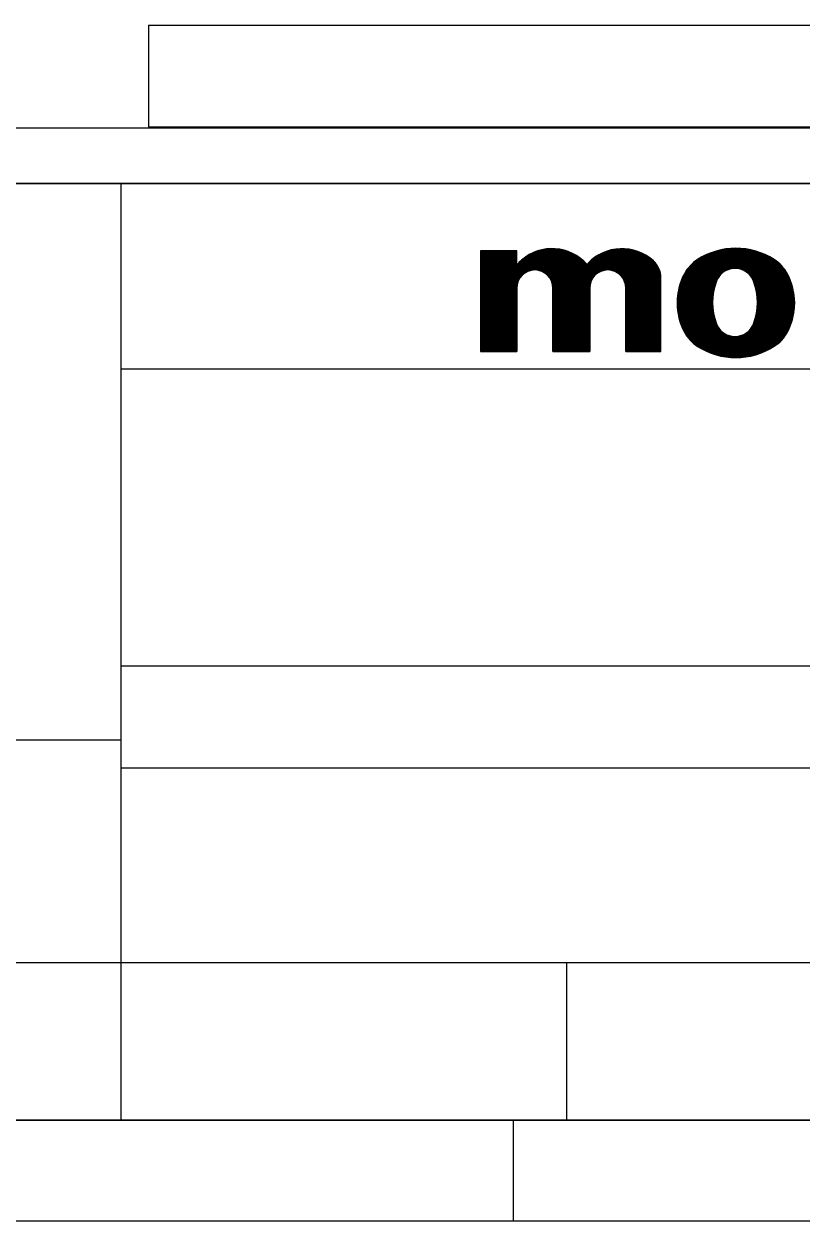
# Model space of a CAD drawing. Extents: x 0 to 420, y 0 to 297.
# Drawn here: x 343.9 to 382.5, y 0 to 59.4 of the extents above; entities that cross this region are included whole.
import ezdxf

# ---------------------------------------------------------------- set-up
doc = ezdxf.new("R2010")
doc.units = 0
doc.layers.add('541324033_sd', color=7, linetype='CONTINUOUS')

msp = doc.modelspace()

# ---------------------------------------------------------------- linework, layer by layer
at = {"layer": '541324033_sd', "color": 7}
for points in [[(0, 296.999764), (419.998957, 296.999764), (419.998957, 0), (0, 0)], [(4.999952, 291.999363), (414.998556, 291.999363), (414.998556, 4.999952), (4.999952, 4.999952)]]:
    msp.add_lwpolyline(points, close=True, dxfattribs=at)
for points in [[(350.118651, 59.304872), (350.118651, 54.262308)], [(350.118651, 59.304872), (395.83515, 59.304872), (415.060362, 59.304872)], [(270.559277, 54.218958), (414.998556, 54.218958)], [(350.118651, 54.262308), (395.83515, 54.262308), (415.060362, 54.262308)], [(270.559277, 51.459001), (414.998556, 51.459001)], [(296.319893, 51.460017), (307.359552, 51.460017), (319.319535, 51.460017), (334.039645, 51.460017), (348.759755, 51.460017), (348.759755, 48.240067), (348.759755, 45.019694), (348.759755, 41.799744), (348.759755, 38.579794), (348.759755, 34.899767), (348.759755, 31.219739), (348.759755, 27.54005)], [(348.758908, 51.460017), (348.758908, 42.259822), (348.758908, 27.54005), (348.758908, 22.47996), (348.758908, 19.720003), (348.758908, 12.820025), (348.758908, 10.060068), (348.758908, 4.999952)], [(348.758908, 51.460017), (370.839073, 51.460017), (390.159111, 51.460017), (398.438644, 51.460017), (406.719023, 51.460017), (414.998556, 51.460017)], [(366.583737, 44.864331), (369.932295, 48.212551)], [(366.583737, 44.92419), (369.866255, 48.205947)], [(366.583737, 44.98405), (369.797676, 48.197396)], [(366.583737, 45.043909), (369.725709, 48.185796)], [(366.583737, 45.103768), (369.652049, 48.171234)], [(366.583737, 45.163627), (369.574156, 48.153708)], [(366.583737, 45.223486), (369.49203, 48.131864)], [(366.583737, 46.360811), (368.343106, 48.119333)], [(366.583737, 46.42067), (368.282993, 48.119333)], [(366.583737, 46.480529), (368.222879, 48.119333)], [(366.583737, 46.540388), (368.162766, 48.119333)], [(366.583737, 46.600247), (368.1035, 48.119333)], [(366.583737, 46.660107), (368.043387, 48.119333)], [(366.583737, 46.720051), (367.983273, 48.119333)], [(366.583737, 46.77991), (367.924007, 48.119333)], [(366.583737, 46.839769), (367.863894, 48.119333)], [(366.583737, 46.899628), (367.80378, 48.119333)], [(366.583737, 46.959487), (367.744514, 48.119333)], [(366.583737, 47.019346), (367.684401, 48.119333)], [(366.583737, 47.079206), (367.624288, 48.119333)], [(366.583737, 47.139065), (367.564174, 48.119333)], [(366.583737, 47.198924), (367.504908, 48.119333)], [(366.583737, 47.258783), (367.444795, 48.119333)], [(366.583737, 47.318642), (367.384682, 48.119333)], [(366.583737, 47.378502), (367.325415, 48.119333)], [(366.583737, 47.438361), (367.265302, 48.119333)], [(366.583737, 47.49822), (367.205189, 48.119333)], [(366.583737, 47.558079), (367.145922, 48.119333)], [(366.583737, 47.617938), (367.085809, 48.119333)], [(366.583737, 47.677797), (367.025696, 48.119333)], [(366.583737, 47.737657), (366.965583, 48.119333)], [(366.583737, 47.797516), (366.906316, 48.119333)], [(366.583737, 47.857375), (366.846203, 48.119333)], [(366.583737, 47.917234), (366.78609, 48.119333)], [(366.583737, 47.977093), (366.726823, 48.119333)], [(366.583737, 48.036953), (366.66671, 48.119333)], [(366.583737, 48.096812), (366.606597, 48.119333)], [(368.386286, 48.119333), (366.583737, 48.119333)], [(366.583737, 48.119333), (366.583737, 43.114699)], [(366.583737, 45.283345), (369.40567, 48.105109)], [(366.583737, 46.300952), (368.386286, 48.103077)], [(368.386286, 47.424137), (368.386286, 48.119333)], [(368.810465, 47.030522), (369.996642, 48.217207)], [(368.932384, 47.093091), (370.059295, 48.219832)], [(369.025517, 47.125772), (370.120255, 48.220848)], [(369.104257, 47.14533), (370.179521, 48.220171)], [(369.175377, 47.156252), (370.237094, 48.218223)], [(369.239724, 47.161163), (370.293821, 48.214921)], [(369.300683, 47.161501), (370.348854, 48.209926)], [(369.35741, 47.158199), (370.403041, 48.203999)], [(369.41075, 47.151934), (370.455534, 48.197057)], [(369.460703, 47.142705), (370.50718, 48.189098)], [(369.508963, 47.131106), (370.55798, 48.17987)], [(369.555529, 47.117221), (370.607933, 48.169964)], [(369.599556, 47.101304), (370.65704, 48.158703)], [(369.641889, 47.083778), (370.704453, 48.146765)], [(369.682529, 47.064643), (370.751866, 48.133896)], [(369.720629, 47.043476), (370.798433, 48.120349)], [(369.757882, 47.020955), (370.843306, 48.106125)], [(369.794289, 46.996825), (370.888179, 48.090885)], [(370.170208, 44.85832), (373.531466, 48.220171)], [(370.170208, 44.918179), (373.46966, 48.217546)], [(370.170208, 44.978038), (373.404466, 48.213228)], [(370.170208, 45.037897), (373.338427, 48.206624)], [(370.170208, 45.097757), (373.269847, 48.198073)], [(370.170208, 45.157616), (373.199574, 48.186812)], [(370.170208, 45.217475), (373.125067, 48.172588)], [(370.170208, 45.277334), (373.048021, 48.155062)], [(370.170208, 45.337193), (372.966741, 48.133557)], [(370.170208, 45.397137), (372.880381, 48.107395)], [(372.367302, 46.995471), (373.592426, 48.220848)], [(372.510389, 47.078867), (373.651693, 48.220171)], [(372.609448, 47.117898), (373.709266, 48.217885)], [(372.691575, 47.140335), (373.765146, 48.214583)], [(372.764388, 47.153627), (373.820179, 48.209587)], [(372.831275, 47.160231), (373.874365, 48.203661)], [(372.892234, 47.16184), (373.926859, 48.19638)], [(372.949808, 47.159554), (373.979352, 48.188421)], [(373.003994, 47.153966), (374.029305, 48.179192)], [(373.055641, 47.145669), (374.079258, 48.168948)], [(373.104747, 47.134747), (374.127518, 48.158026)], [(373.151314, 47.121539), (374.175778, 48.145749)], [(373.196187, 47.106299), (374.222344, 48.13288)], [(373.239367, 47.08945), (374.268911, 48.119333)], [(373.280007, 47.07057), (374.314631, 48.10477)], [(373.318953, 47.05008), (374.358657, 48.08953)], [(376.322919, 45.50424), (379.052566, 48.233125)], [(376.323766, 45.564099), (378.988219, 48.229145)], [(376.324613, 45.445397), (379.115219, 48.236088)], [(376.324613, 45.625313), (378.923026, 48.22415)], [(376.326306, 45.387485), (379.176179, 48.237697)], [(376.327153, 45.687797), (378.856986, 48.217207)], [(376.329693, 45.330928), (379.237139, 48.238035)], [(376.331386, 45.751974), (378.788406, 48.209249)], [(376.333079, 45.275048), (379.296405, 48.237697)], [(376.337312, 45.817083), (378.71898, 48.199682)], [(376.339006, 45.220184), (379.354825, 48.236427)], [(376.344086, 45.166252), (379.412398, 48.233717)], [(376.344086, 45.884223), (378.64786, 48.188082)], [(376.351706, 45.113335), (379.469125, 48.230415)], [(376.353399, 45.953057), (378.575047, 48.174874)], [(376.359326, 45.060757), (379.524158, 48.226436)], [(376.363559, 46.0235), (378.499694, 48.159634)], [(376.366946, 45.009449), (379.579191, 48.221525)], [(376.376259, 44.958565), (379.633378, 48.215853)], [(376.376259, 46.096228), (378.422647, 48.142108)], [(376.386419, 44.908612), (379.686717, 48.209249)], [(376.391499, 46.171327), (378.342214, 48.121958)], [(376.396579, 44.859336), (379.740057, 48.202306)], [(376.409279, 46.248712), (378.259241, 48.098844)], [(378.70882, 47.111887), (379.791704, 48.194432)], [(378.824813, 47.168105), (379.842504, 48.185796)], [(378.917099, 47.200194), (379.893304, 48.176568)], [(378.997533, 47.220091), (379.943257, 48.166577)], [(379.068652, 47.232283), (379.99321, 48.155994)], [(379.134692, 47.238633), (380.04147, 48.145156)], [(379.196499, 47.240241), (380.08973, 48.133218)], [(379.254919, 47.238633), (380.137143, 48.120942)], [(379.309952, 47.233637), (380.184556, 48.108411)], [(379.361598, 47.226017), (380.231123, 48.094864)], [(366.583737, 45.343205), (369.313383, 48.072343)], [(366.583737, 46.241092), (368.386286, 48.043218)], [(366.583737, 45.403064), (369.21263, 48.031365)], [(366.583737, 46.181233), (368.386286, 47.983359)], [(366.583737, 45.462923), (369.100024, 47.979464)], [(366.583737, 46.121374), (368.386286, 47.9235)], [(366.583737, 45.522782), (368.970484, 47.908937)], [(366.583737, 46.061515), (368.386286, 47.86364)], [(366.583737, 46.001656), (368.386286, 47.803781)], [(366.583737, 45.582641), (368.803691, 47.802172)], [(366.583737, 45.941796), (368.386286, 47.743922)], [(366.583737, 45.881937), (368.386286, 47.684063)], [(366.583737, 45.822078), (368.386286, 47.624204)], [(366.583737, 45.762219), (368.386286, 47.564344)], [(366.583737, 45.70236), (368.386286, 47.504485)], [(369.828155, 46.971002), (370.932206, 48.074968)], [(369.861175, 46.944247), (370.975386, 48.058119)], [(369.892502, 46.915461), (371.017719, 48.040593)], [(369.922982, 46.885743), (371.060052, 48.022729)], [(369.950922, 46.854247), (371.100692, 48.003933)], [(369.978015, 46.821566), (371.141332, 47.984375)], [(370.003415, 46.787445), (371.181125, 47.964563)], [(370.027968, 46.7518), (371.220072, 47.943735)], [(370.050828, 46.714378), (371.258172, 47.922568)], [(370.071995, 46.675685), (371.296272, 47.900386)], [(370.091468, 46.635384), (371.333525, 47.877864)], [(370.109248, 46.593305), (371.369932, 47.85475)], [(370.124488, 46.549024), (371.406338, 47.830959)], [(370.138881, 46.50305), (371.441898, 47.80649)], [(370.149888, 46.455129), (371.477458, 47.781683)], [(370.159201, 46.404499), (371.511325, 47.756199)], [(370.165975, 46.351243), (371.545191, 47.730037)], [(370.169361, 46.294686), (371.578211, 47.703621)], [(370.170208, 45.456996), (372.788095, 48.074968)], [(370.170208, 45.516856), (372.688188, 48.035005)], [(370.170208, 45.576715), (372.577275, 47.983697)], [(370.170208, 45.636574), (372.448582, 47.915287)], [(370.170208, 45.696433), (372.286023, 47.812756)], [(370.170208, 46.235166), (371.611231, 47.676443)], [(370.170208, 46.175307), (371.643404, 47.648672)], [(370.170208, 46.115447), (371.674731, 47.620224)], [(370.170208, 46.055588), (371.706057, 47.591438)], [(370.170208, 45.995729), (371.736537, 47.562058)], [(370.170208, 45.93587), (371.766171, 47.532256)], [(370.170208, 45.876011), (371.795804, 47.501522)], [(373.357053, 47.027898), (374.402684, 48.073698)], [(373.39346, 47.004106), (374.445864, 48.056849)], [(373.428173, 46.978961), (374.488197, 48.039323)], [(373.461193, 46.952545), (374.529684, 48.021459)], [(373.493366, 46.924435), (374.57117, 48.002578)], [(373.523, 46.894971), (374.61181, 47.98302)], [(373.552633, 46.863899), (374.651603, 47.962869)], [(373.579726, 46.831472), (374.69055, 47.942041)], [(373.605973, 46.79769), (374.72865, 47.920875)], [(373.630526, 46.762638), (374.76675, 47.898692)], [(373.654233, 46.725977), (374.804003, 47.876256)], [(373.675399, 46.687623), (374.84041, 47.852718)], [(373.694872, 46.647576), (374.876816, 47.828927)], [(373.713499, 46.60592), (374.912376, 47.804797)], [(373.729586, 46.562571), (374.947089, 47.779651)], [(373.744826, 46.517274), (374.981803, 47.754167)], [(373.756679, 46.469607), (375.014822, 47.728089)], [(373.766839, 46.419739), (375.048689, 47.701589)], [(373.774459, 46.367415), (375.080862, 47.674157)], [(373.778692, 46.311874), (375.113036, 47.646386)], [(373.779539, 46.25303), (375.145209, 47.618277)], [(373.779539, 46.193171), (375.175689, 47.589152)], [(373.779539, 46.133312), (375.205322, 47.559095)], [(373.779539, 46.073453), (375.234109, 47.527684)], [(373.779539, 46.013594), (375.261202, 47.495257)], [(376.430446, 46.3294), (378.173728, 48.072682)], [(376.454152, 46.413389), (378.083981, 48.042964)], [(376.482092, 46.501103), (377.989155, 48.008505)], [(376.515112, 46.593644), (377.890095, 47.968881)], [(376.553212, 46.692195), (377.783416, 47.922568)], [(376.598932, 46.79769), (377.669116, 47.867958)], [(376.654812, 46.913175), (377.542963, 47.801834)], [(376.725932, 47.044492), (377.399876, 47.718183)], [(376.849545, 47.227711), (377.214457, 47.592792)], [(379.411551, 47.216111), (380.276843, 48.080979)], [(379.459811, 47.203835), (380.322563, 48.066755)], [(379.505531, 47.189949), (380.367436, 48.051515)], [(379.549558, 47.174117), (380.411462, 48.036275)], [(379.591891, 47.156591), (380.455489, 48.020443)], [(379.632531, 47.137371), (380.499515, 48.003933)], [(379.671477, 47.116882), (380.542695, 47.986999)], [(379.709577, 47.0947), (380.585029, 47.969812)], [(379.745984, 47.071247), (380.626515, 47.951947)], [(379.780697, 47.04644), (380.668002, 47.933744)], [(379.814564, 47.020278), (380.709488, 47.914948)], [(379.846737, 46.992846), (380.750128, 47.895729)], [(379.878064, 46.963721), (380.790768, 47.876256)], [(379.907697, 46.934003), (380.830561, 47.856359)], [(379.936483, 46.902591), (380.870354, 47.83587)], [(379.963577, 46.869825), (380.909301, 47.815042)], [(379.989823, 46.83579), (380.947401, 47.793875)], [(380.014377, 46.800399), (380.985501, 47.77237)], [(380.037237, 46.763654), (381.023601, 47.750187)], [(380.05925, 46.725639), (381.060854, 47.727751)], [(380.07957, 46.686269), (381.098107, 47.704891)], [(380.098196, 46.644951), (381.13536, 47.681777)], [(380.11513, 46.602279), (381.17092, 47.657986)], [(380.131216, 46.558592), (381.20648, 47.633517)], [(380.146456, 46.514311), (381.241194, 47.60871)], [(380.161696, 46.469353), (381.27506, 47.582886)], [(380.17609, 46.423718), (381.308927, 47.556386)], [(380.189636, 46.377405), (381.3411, 47.529293)], [(380.202336, 46.330754), (381.373273, 47.501183)], [(366.583737, 45.642501), (368.386286, 47.444626)], [(370.170208, 45.816151), (371.82459, 47.470788)], [(370.170208, 45.756292), (371.85253, 47.439038)], [(373.779539, 45.953734), (375.287448, 47.461813)], [(373.779539, 45.893875), (375.312848, 47.4271)], [(373.779539, 45.834016), (375.337402, 47.391371)], [(373.779539, 45.774157), (375.359415, 47.354372)], [(373.779539, 45.714298), (375.381428, 47.316018)], [(373.779539, 45.654439), (375.401748, 47.276648)], [(373.779539, 45.594579), (375.421221, 47.235923)], [(373.779539, 45.53472), (375.438155, 47.19359)], [(373.779539, 45.474776), (375.455088, 47.149987)], [(373.779539, 45.414917), (375.469481, 47.104944)], [(373.779539, 45.355058), (375.483028, 47.058378)], [(373.779539, 45.295199), (375.494035, 47.009694)], [(373.779539, 45.23534), (375.503348, 46.959487)], [(373.779539, 45.17548), (375.510968, 46.906909)], [(380.215036, 46.283087), (381.4046, 47.472735)], [(380.226889, 46.235166), (381.435926, 47.44361)], [(380.237896, 46.186229), (381.46556, 47.413892)], [(380.248056, 46.136953), (381.495193, 47.383412)], [(380.258216, 46.086661), (381.52398, 47.35234)], [(380.266683, 46.035438), (381.551919, 47.32059)], [(380.275149, 45.983791), (381.579013, 47.288162)], [(380.281923, 45.930875), (381.606106, 47.255143)], [(380.288696, 45.877619), (381.632353, 47.221022)], [(380.293776, 45.823094), (381.657753, 47.186647)], [(380.298009, 45.767807), (381.682306, 47.151595)], [(380.302243, 45.711588), (381.706012, 47.115528)], [(380.303089, 45.413308), (381.815232, 46.925705)], [(380.304783, 45.6541), (381.729719, 47.079206)], [(380.304783, 45.475115), (381.794912, 46.965075)], [(380.305629, 45.595849), (381.751732, 47.041783)], [(380.306476, 45.53599), (381.773746, 47.003768)], [(366.583737, 44.804472), (368.514132, 46.734528)], [(366.583737, 44.744528), (368.451479, 46.612185)], [(366.583737, 44.684669), (368.419306, 46.51956)], [(366.583737, 44.62481), (368.399832, 46.440567)], [(366.583737, 44.564951), (368.388826, 46.369785)], [(366.583737, 44.505091), (368.383746, 46.304931)], [(370.170208, 44.798461), (372.159023, 46.787784)], [(370.170208, 44.738601), (372.07605, 46.644274)], [(370.170208, 44.678742), (372.037103, 46.545722)], [(370.170208, 44.618883), (372.014243, 46.463342)], [(370.170208, 44.559024), (372.001543, 46.390275)], [(370.170208, 44.499165), (371.99477, 46.323812)], [(373.779539, 45.115621), (375.516048, 46.8523)], [(373.779539, 45.055762), (375.518588, 46.794726)], [(373.779539, 44.995903), (375.518588, 46.735206)], [(373.779539, 44.936044), (375.518588, 46.675347)], [(373.779539, 44.876184), (375.518588, 46.615487)], [(373.779539, 44.816325), (375.518588, 46.555628)], [(373.779539, 44.756466), (375.518588, 46.495769)], [(373.779539, 44.696607), (375.518588, 46.43591)], [(373.779539, 44.636748), (375.518588, 46.376051)], [(373.779539, 44.576889), (375.518588, 46.316192)], [(375.518588, 43.114699), (375.518588, 46.773221)], [(376.408432, 44.810737), (378.340521, 46.743503)], [(376.420286, 44.762731), (378.284641, 46.627087)], [(376.432986, 44.715826), (378.249081, 46.532176)], [(376.445686, 44.669175), (378.219448, 46.442853)], [(376.460079, 44.622862), (378.194895, 46.357847)], [(379.97035, 44.242541), (382.048912, 46.320848)], [(380.072796, 44.40527), (382.036212, 46.367753)], [(380.118516, 44.510425), (382.022665, 46.414066)], [(380.151536, 44.60305), (382.008272, 46.459701)], [(380.179476, 44.691019), (381.993032, 46.504744)], [(380.203183, 44.774669), (381.977792, 46.549363)], [(380.223503, 44.855018), (381.961705, 46.593305)], [(380.241283, 44.932403), (381.945618, 46.636654)], [(380.255676, 45.007163), (381.928685, 46.679326)], [(380.268376, 45.079638), (381.910905, 46.721659)], [(380.279383, 45.149742), (381.892279, 46.763654)], [(380.287003, 45.218152), (381.874499, 46.804971)], [(380.294623, 45.284615), (381.855025, 46.845696)], [(380.298856, 45.349809), (381.835552, 46.885997)], [(366.583737, 44.445232), (368.382899, 46.244056)], [(366.583737, 44.385373), (368.382899, 46.184197)], [(366.583737, 44.325514), (368.382899, 46.124337)], [(366.583737, 44.265655), (368.382899, 46.064478)], [(366.583737, 44.205795), (368.382899, 46.004619)], [(366.583737, 44.145936), (368.382899, 45.94476)], [(366.583737, 44.086077), (368.382899, 45.884901)], [(366.583737, 44.026218), (368.382899, 45.825041)], [(366.583737, 43.966359), (368.382899, 45.765182)], [(368.382899, 46.268524), (368.382899, 43.114699)], [(370.170208, 43.114699), (370.170208, 46.268524)], [(370.170208, 44.439306), (371.993077, 46.262259)], [(370.170208, 44.379446), (371.993077, 46.2024)], [(370.170208, 44.319587), (371.993077, 46.142541)], [(370.170208, 44.259728), (371.993077, 46.082681)], [(370.170208, 44.199869), (371.993077, 46.022822)], [(370.170208, 44.14001), (371.993077, 45.962963)], [(370.170208, 44.08015), (371.993077, 45.902765)], [(370.170208, 44.020291), (371.993077, 45.842906)], [(370.170208, 43.960432), (371.993077, 45.783047)], [(370.170208, 43.900573), (371.993077, 45.723188)], [(371.993077, 46.268524), (371.993077, 43.114699)], [(373.779539, 43.114699), (373.779539, 46.268524)], [(373.779539, 44.517029), (375.518588, 46.256332)], [(373.779539, 44.45717), (375.518588, 46.196473)], [(373.779539, 44.397311), (375.518588, 46.136614)], [(373.779539, 44.337452), (375.518588, 46.076755)], [(373.779539, 44.277593), (375.518588, 46.016896)], [(373.779539, 44.217733), (375.518588, 45.957036)], [(373.779539, 44.157874), (375.518588, 45.897177)], [(373.779539, 44.098015), (375.518588, 45.837318)], [(373.779539, 44.038156), (375.518588, 45.777459)], [(373.779539, 43.978297), (375.518588, 45.7176)], [(376.473625, 44.577566), (378.172881, 46.276144)], [(376.488865, 44.532608), (378.154255, 46.198082)], [(376.504952, 44.488243), (378.138168, 46.12239)], [(376.521039, 44.44464), (378.125468, 46.049323)], [(376.537125, 44.401629), (378.114461, 45.978203)], [(376.554905, 44.358957), (378.105148, 45.909031)], [(376.572685, 44.316624), (378.097528, 45.84189)], [(376.590465, 44.274968), (378.092448, 45.776443)], [(376.609938, 44.233905), (378.088215, 45.712604)], [(378.65294, 42.865356), (382.060765, 46.27352)], [(378.704587, 42.857144), (382.072618, 46.22526)], [(378.75708, 42.849185), (382.083625, 46.176323)], [(378.809573, 42.842581), (382.093785, 46.126708)], [(378.862913, 42.836231), (382.103945, 46.076416)], [(378.917946, 42.830982), (382.112411, 46.025447)], [(378.972979, 42.826325), (382.120878, 45.973885)], [(379.028859, 42.822346), (382.127651, 45.921307)], [(379.086432, 42.819382), (382.134425, 45.867713)], [(379.144005, 42.817435), (382.140351, 45.813442)], [(379.203272, 42.816419), (382.144585, 45.75824)], [(366.583737, 43.9065), (368.382899, 45.705323)], [(366.583737, 43.84664), (368.382899, 45.645464)], [(366.583737, 43.786781), (368.382899, 45.585605)], [(366.583737, 43.726922), (368.382899, 45.525746)], [(366.583737, 43.667063), (368.382899, 45.465886)], [(366.583737, 43.607204), (368.382899, 45.406027)], [(366.583737, 43.547344), (368.382899, 45.346168)], [(366.583737, 43.487485), (368.382899, 45.286309)], [(366.583737, 43.427626), (368.382899, 45.22645)], [(366.583737, 43.367767), (368.382899, 45.16659)], [(370.170208, 43.840714), (371.993077, 45.663667)], [(370.170208, 43.780855), (371.993077, 45.603808)], [(370.170208, 43.720995), (371.993077, 45.543949)], [(370.170208, 43.661136), (371.993077, 45.48409)], [(370.170208, 43.601277), (371.993077, 45.423892)], [(370.170208, 43.541418), (371.993077, 45.364033)], [(370.170208, 43.481559), (371.993077, 45.304173)], [(370.170208, 43.421615), (371.993077, 45.244314)], [(370.170208, 43.361756), (371.993077, 45.184455)], [(370.170208, 43.301896), (371.993077, 45.124596)], [(373.779539, 43.918438), (375.518588, 45.657741)], [(373.779539, 43.858578), (375.518588, 45.597881)], [(373.779539, 43.798719), (375.518588, 45.538022)], [(373.779539, 43.73886), (375.518588, 45.478163)], [(373.779539, 43.679001), (375.518588, 45.418304)], [(373.779539, 43.619142), (375.518588, 45.35836)], [(373.779539, 43.559198), (375.518588, 45.298501)], [(373.779539, 43.499339), (375.518588, 45.238642)], [(373.779539, 43.439479), (375.518588, 45.178782)], [(373.779539, 43.37962), (375.518588, 45.118923)], [(376.628565, 44.193604), (378.085675, 45.649782)], [(376.648885, 44.153218), (378.083981, 45.588568)], [(376.669205, 44.113509), (378.083981, 45.528709)], [(376.689525, 44.074478), (378.084828, 45.469866)], [(376.710692, 44.036124), (378.087368, 45.411954)], [(376.732705, 43.998447), (378.089908, 45.355397)], [(376.755565, 43.961363), (378.094141, 45.299855)], [(376.779271, 43.925042), (378.099221, 45.244992)], [(376.803825, 43.889312), (378.105148, 45.191398)], [(376.828378, 43.854599), (378.112768, 45.138481)], [(379.262539, 42.816419), (382.147971, 45.702021)], [(379.323498, 42.817096), (382.151358, 45.645125)], [(379.385305, 42.819382), (382.153051, 45.586959)], [(379.447958, 42.822346), (382.153051, 45.527693)], [(379.513151, 42.827002), (382.153051, 45.467241)], [(379.578344, 42.83259), (382.151358, 45.40535)], [(379.645231, 42.839872), (382.147971, 45.342527)], [(379.713811, 42.848508), (382.143738, 45.278011)], [(379.784084, 42.859091), (382.136965, 45.211887)], [(379.85605, 42.871029), (382.129345, 45.144408)], [(366.583737, 43.307908), (368.382899, 45.106731)], [(366.583737, 43.248049), (368.382899, 45.046872)], [(366.583737, 43.188189), (368.382899, 44.987013)], [(366.583737, 43.12833), (368.382899, 44.927154)], [(366.630303, 43.114699), (368.382899, 44.867294)], [(366.690417, 43.114699), (368.382899, 44.807435)], [(366.749683, 43.114699), (368.382899, 44.747576)], [(366.809796, 43.114699), (368.382899, 44.687717)], [(366.869909, 43.114699), (368.382899, 44.627858)], [(366.929176, 43.114699), (368.382899, 44.567999)], [(370.170208, 43.242037), (371.993077, 45.064737)], [(370.170208, 43.182178), (371.993077, 45.004877)], [(370.170208, 43.122319), (371.993077, 44.945018)], [(370.221854, 43.114699), (371.993077, 44.885159)], [(370.281968, 43.114699), (371.993077, 44.8253)], [(370.342081, 43.114699), (371.993077, 44.765441)], [(370.402194, 43.114699), (371.993077, 44.705582)], [(370.461461, 43.114699), (371.993077, 44.645722)], [(370.521574, 43.114699), (371.993077, 44.585779)], [(370.581687, 43.114699), (371.993077, 44.525919)], [(373.779539, 43.319761), (375.518588, 45.059064)], [(373.779539, 43.259902), (375.518588, 44.999205)], [(373.779539, 43.200043), (375.518588, 44.939346)], [(373.779539, 43.140183), (375.518588, 44.879486)], [(373.814252, 43.114699), (375.518588, 44.819627)], [(373.873519, 43.114699), (375.518588, 44.759768)], [(373.933632, 43.114699), (375.518588, 44.699909)], [(373.993745, 43.114699), (375.518588, 44.64005)], [(374.053012, 43.114699), (375.518588, 44.580191)], [(376.854625, 43.820224), (378.120388, 45.086242)], [(376.880871, 43.786781), (378.128855, 45.034934)], [(376.907964, 43.753677), (378.138168, 44.984388)], [(376.935058, 43.721588), (378.148328, 44.934774)], [(376.963844, 43.690177), (378.159335, 44.885498)], [(376.992631, 43.659104), (378.170341, 44.837153)], [(377.022264, 43.629048), (378.182195, 44.789571)], [(377.052744, 43.599584), (378.195741, 44.742581)], [(377.083224, 43.570458), (378.209288, 44.69593)], [(377.115397, 43.542349), (378.222834, 44.650294)], [(377.14757, 43.514579), (378.238074, 44.604998)], [(377.18059, 43.487824), (378.253314, 44.560717)], [(379.92971, 42.885253), (382.120031, 45.074981)], [(380.00591, 42.901424), (382.108178, 45.003523)], [(380.08465, 42.919966), (382.094631, 44.930117)], [(380.165083, 42.941133), (382.078545, 44.854002)], [(380.248903, 42.965263), (382.059918, 44.775347)], [(380.336956, 42.992695), (382.037905, 44.693644)], [(380.428396, 43.024106), (382.012505, 44.6083)], [(366.989289, 43.114699), (368.382899, 44.508139)], [(367.049402, 43.114699), (368.382899, 44.448196)], [(367.109516, 43.114699), (368.382899, 44.388336)], [(367.168782, 43.114699), (368.382899, 44.328477)], [(367.228895, 43.114699), (368.382899, 44.268618)], [(367.289008, 43.114699), (368.382899, 44.208759)], [(367.349122, 43.114699), (368.382899, 44.1489)], [(367.408388, 43.114699), (368.382899, 44.08904)], [(367.468501, 43.114699), (368.382899, 44.029181)], [(367.528615, 43.114699), (368.382899, 43.969322)], [(370.640953, 43.114699), (371.993077, 44.46606)], [(370.701067, 43.114699), (371.993077, 44.406201)], [(370.76118, 43.114699), (371.993077, 44.346342)], [(370.821293, 43.114699), (371.993077, 44.286483)], [(370.880559, 43.114699), (371.993077, 44.226623)], [(370.940673, 43.114699), (371.993077, 44.166764)], [(371.000786, 43.114699), (371.993077, 44.106905)], [(371.060052, 43.114699), (371.993077, 44.047046)], [(371.120166, 43.114699), (371.993077, 43.987187)], [(374.113125, 43.114699), (375.518588, 44.520331)], [(374.173238, 43.114699), (375.518588, 44.460472)], [(374.233351, 43.114699), (375.518588, 44.400613)], [(374.292618, 43.114699), (375.518588, 44.340754)], [(374.352731, 43.114699), (375.518588, 44.280895)], [(374.412844, 43.114699), (375.518588, 44.221035)], [(374.47211, 43.114699), (375.518588, 44.161176)], [(374.532224, 43.114699), (375.518588, 44.101317)], [(374.592337, 43.114699), (375.518588, 44.041458)], [(374.65245, 43.114699), (375.518588, 43.981599)], [(377.21361, 43.461662), (378.268554, 44.516691)], [(377.248324, 43.436177), (378.285488, 44.473341)], [(377.283037, 43.41137), (378.304114, 44.431686)], [(377.319443, 43.38724), (378.323588, 44.391723)], [(377.355003, 43.363788), (378.344754, 44.352946)], [(377.392257, 43.340589), (378.367614, 44.315947)], [(377.42951, 43.317814), (378.391321, 44.280217)], [(377.466763, 43.295631), (378.416721, 44.245504)], [(377.504863, 43.273787), (378.443814, 44.212399)], [(377.542963, 43.252282), (378.471754, 44.18065)], [(377.581909, 43.231115), (378.501387, 44.150254)], [(377.621703, 43.210626), (378.531867, 44.12079)], [(377.660649, 43.190137), (378.56404, 44.09302)], [(377.701289, 43.170663), (378.59706, 44.066265)], [(377.741929, 43.151105), (378.631773, 44.041119)], [(377.782569, 43.13231), (378.667333, 44.016989)], [(377.824055, 43.113768), (378.704587, 43.994468)], [(377.865542, 43.095564), (378.743533, 43.973301)], [(377.907875, 43.078038), (378.783326, 43.953828)], [(377.950208, 43.060851), (378.82566, 43.935625)], [(378.552187, 42.883898), (379.635918, 43.968052)], [(378.60214, 42.874331), (379.798477, 44.070837)], [(380.524069, 43.060512), (381.982872, 44.518723)], [(380.626515, 43.102507), (381.948158, 44.424066)], [(380.734888, 43.151783), (381.906672, 44.323228)], [(380.854268, 43.210287), (381.857565, 44.214431)], [(380.985501, 43.282423), (381.797452, 44.094036)], [(381.138747, 43.375387), (381.713632, 43.950526)], [(367.588728, 43.114699), (368.382899, 43.909463)], [(367.647994, 43.114699), (368.382899, 43.849604)], [(367.708107, 43.114699), (368.382899, 43.789745)], [(367.768221, 43.114699), (368.382899, 43.729885)], [(367.827487, 43.114699), (368.382899, 43.670026)], [(367.8876, 43.114699), (368.382899, 43.610167)], [(367.947713, 43.114699), (368.382899, 43.550308)], [(368.00698, 43.114699), (368.382899, 43.490449)], [(368.067093, 43.114699), (368.382899, 43.430589)], [(368.127206, 43.114699), (368.382899, 43.37073)], [(371.180279, 43.114699), (371.993077, 43.927328)], [(371.239545, 43.114699), (371.993077, 43.867468)], [(371.299658, 43.114699), (371.993077, 43.807609)], [(371.359772, 43.114699), (371.993077, 43.74775)], [(371.419885, 43.114699), (371.993077, 43.687891)], [(371.479151, 43.114699), (371.993077, 43.628032)], [(371.539264, 43.114699), (371.993077, 43.568172)], [(371.599378, 43.114699), (371.993077, 43.508313)], [(371.658644, 43.114699), (371.993077, 43.448454)], [(371.718757, 43.114699), (371.993077, 43.388595)], [(374.711717, 43.114699), (375.518588, 43.92174)], [(374.77183, 43.114699), (375.518588, 43.86188)], [(374.831943, 43.114699), (375.518588, 43.802021)], [(374.891209, 43.114699), (375.518588, 43.742162)], [(374.951323, 43.114699), (375.518588, 43.682303)], [(375.011436, 43.114699), (375.518588, 43.622444)], [(375.070702, 43.114699), (375.518588, 43.562584)], [(375.130816, 43.114699), (375.518588, 43.502725)], [(375.190929, 43.114699), (375.518588, 43.442781)], [(375.251042, 43.114699), (375.518588, 43.382922)], [(377.993388, 43.044002), (378.868839, 43.91903)], [(378.037415, 43.027746), (378.914559, 43.904552)], [(378.081441, 43.012252), (378.961126, 43.891598)], [(378.126315, 42.997013), (379.010232, 43.881015)], [(378.171188, 42.982111), (379.061879, 43.872802)], [(378.216908, 42.967887), (379.115219, 43.866791)], [(378.262628, 42.954341), (379.172792, 43.863828)], [(378.310041, 42.941133), (379.232905, 43.864166)], [(378.356607, 42.928517), (379.297252, 43.868823)], [(378.404867, 42.916664), (379.367525, 43.878729)], [(378.453127, 42.905065), (379.443725, 43.895578)], [(378.502234, 42.894143), (379.530931, 43.922671)], [(381.4046, 43.582058), (381.507046, 43.68425)], [(366.583737, 43.114699), (368.382899, 43.114699)], [(368.18732, 43.114699), (368.382899, 43.310871)], [(368.246586, 43.114699), (368.382899, 43.251012)], [(368.306699, 43.114699), (368.382899, 43.191153)], [(370.170208, 43.114699), (371.993077, 43.114699)], [(371.778871, 43.114699), (371.993077, 43.328736)], [(371.838137, 43.114699), (371.993077, 43.268876)], [(371.89825, 43.114699), (371.993077, 43.209017)], [(371.958363, 43.114699), (371.993077, 43.149158)], [(373.779539, 43.114699), (375.518588, 43.114699)], [(375.310308, 43.114699), (375.518588, 43.323063)], [(375.370422, 43.114699), (375.518588, 43.263204)], [(375.430535, 43.114699), (375.518588, 43.203345)], [(375.489801, 43.114699), (375.518588, 43.143485)], [(348.758908, 42.259822), (370.839073, 42.259822), (390.159111, 42.259822), (398.438644, 42.259822), (406.719023, 42.259822), (414.998556, 42.259822)], [(348.758908, 27.54005), (370.839073, 27.54005), (390.159111, 27.54005), (398.438644, 27.54005), (406.719023, 27.54005), (414.998556, 27.54005)], [(348.759755, 27.54005), (348.759755, 23.860108), (348.759755, 20.18008), (348.759755, 16.500053), (348.759755, 12.820025)], [(296.319893, 23.860108), (307.359552, 23.860108), (319.319535, 23.860108), (334.039645, 23.860108), (348.759755, 23.860108)], [(348.758908, 22.47996), (370.839073, 22.47996), (390.159111, 22.47996), (398.438644, 22.47996), (406.719023, 22.47996), (414.998556, 22.47996)], [(296.319893, 12.820025), (307.359552, 12.820025), (319.319535, 12.820025), (334.039645, 12.820025), (348.759755, 12.820025)], [(348.758908, 12.820025), (370.839073, 12.820025), (390.159111, 12.820025)], [(348.759755, 12.820025), (348.759755, 10.060068)], [(370.839073, 12.820025), (370.839073, 10.060068)], [(334.039645, 10.060068), (334.039645, 4.999952), (348.759755, 4.999952)], [(348.759755, 10.060068), (348.759755, 4.999952)], [(370.839073, 10.060068), (370.839073, 4.999952), (390.159111, 4.999952), (398.438644, 4.999952)], [(348.758908, 4.999952), (370.839073, 4.999952)], [(368.199173, 4.999952), (368.199173, 0)]]:
    msp.add_lwpolyline(points, dxfattribs=at)
for points in [[(371.859304, 47.430741), (371.027032, 48.388572), (369.575849, 48.489749), (368.618272, 47.657308)], [(375.151982, 47.611673), (374.219804, 48.472223), (372.766081, 48.413972), (371.905024, 47.48171)], [(381.14044, 47.678136), (379.982203, 48.424894), (378.493767, 48.424894), (377.33553, 47.677459)], [(368.618272, 47.657308), (368.535299, 47.585172), (368.458252, 47.50711), (368.386286, 47.424137)], [(375.518588, 46.773221), (375.518588, 47.091736), (375.385662, 47.395689), (375.151982, 47.611673)], [(377.33553, 47.677459), (377.062057, 47.501183), (376.838538, 47.258445), (376.685292, 46.971341)], [(381.791526, 46.972018), (381.637433, 47.258783), (381.413913, 47.501861), (381.14044, 47.678136)], [(369.27613, 47.16184), (368.782525, 47.16184), (368.382899, 46.762045), (368.382899, 46.268524)], [(370.170208, 46.268524), (370.170208, 46.762045), (369.770582, 47.16184), (369.27613, 47.16184)], [(371.905024, 47.48171), (371.889784, 47.465115), (371.874544, 47.447928), (371.859304, 47.430741)], [(372.886308, 47.16184), (372.392702, 47.16184), (371.993077, 46.762045), (371.993077, 46.268524)], [(373.779539, 46.268524), (373.779539, 46.762045), (373.379913, 47.16184), (372.886308, 47.16184)], [(376.685292, 46.971341), (376.201846, 46.068457), (376.202693, 44.98405), (376.685292, 44.08142)], [(378.84852, 47.177419), (378.583514, 47.077512), (378.375234, 46.868471), (378.275328, 46.603888)], [(380.114283, 46.603888), (379.923784, 47.111887), (379.356518, 47.368596), (378.84852, 47.177419)], [(381.792372, 44.083791), (382.274124, 44.986336), (382.273278, 46.069812), (381.791526, 46.972018)], [(378.275328, 46.603888), (378.019635, 45.925964), (378.019635, 45.17819), (378.275328, 44.499842)], [(380.114283, 44.499842), (380.369976, 45.17819), (380.369976, 45.925964), (380.114283, 46.603888)], [(376.685292, 44.08142), (376.839385, 43.79474), (377.063751, 43.551662), (377.337223, 43.375726)], [(378.275328, 44.499842), (378.466674, 43.991843), (379.033092, 43.735219), (379.541091, 43.92665)], [(379.541091, 43.92665), (379.806097, 44.026218), (380.015223, 44.235259), (380.114283, 44.499842)], [(381.142134, 43.377334), (381.41476, 43.553948), (381.638279, 43.797026), (381.792372, 44.083791)], [(377.337223, 43.375726), (378.49546, 42.628883), (379.983897, 42.629899), (381.142134, 43.377334)]]:
    msp.add_open_spline(points, degree=3, dxfattribs=at)

doc.saveas('drawing.dxf')
